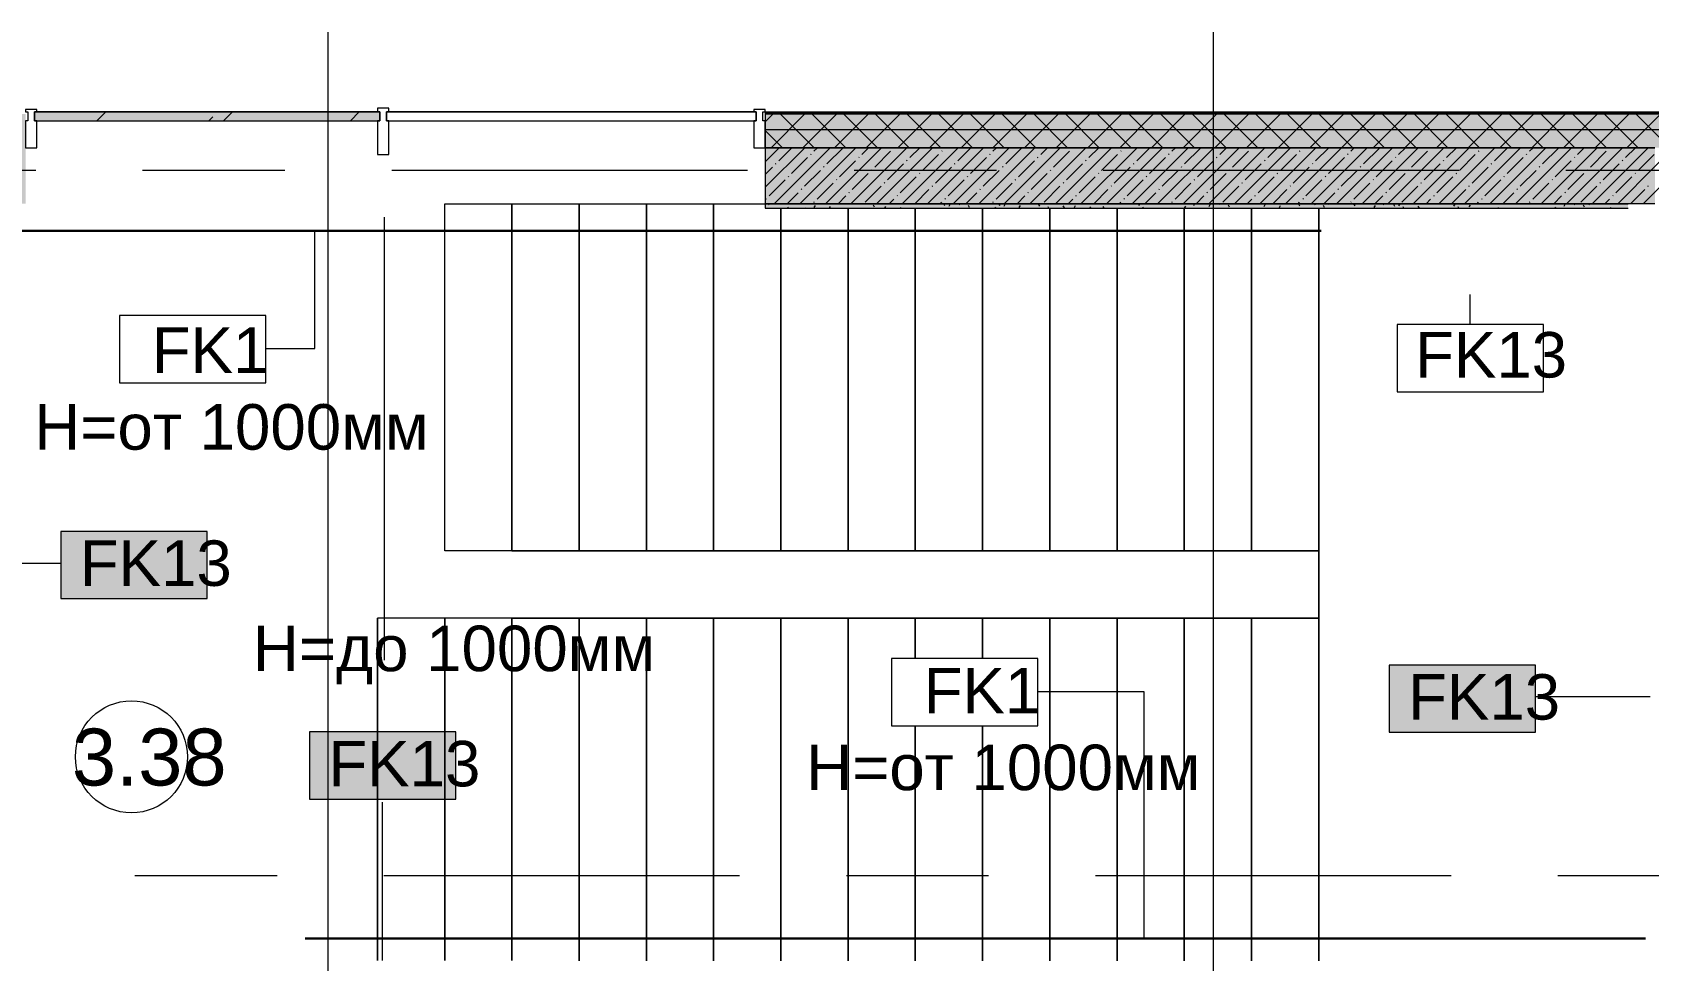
# Model space of a CAD drawing. Header units: millimetres. Extents: x -3817 to 677485, y -22715 to 103890.
# Drawn here: x 645415 to 652628, y 19646 to 23791 of the extents above; entities that cross this region are included whole.
import ezdxf

# ---------------------------------------------------------------- set-up
doc = ezdxf.new("R2010")
doc.units = ezdxf.units.MM
doc.layers.add('PDF _Геометрия', color=7, linetype='Continuous', true_color=0x1d1d1d)
doc.layers.add('PDF _Сплошная заливка', color=7, linetype='Continuous', true_color=0xffffff)
doc.layers.add('PDF _Текст', color=7, linetype='Continuous')
doc.styles.add('PDF GOST-Common', font='arial.ttf')

msp = doc.modelspace()

# ---------------------------------------------------------------- hatches: boundary and pattern name
at = {"layer": 'PDF _Сплошная заливка', "transparency": 33554559}
h = msp.add_hatch(color=256, dxfattribs=at)
h.paths.add_polyline_path([(677305.5, 23275.9), (677305.5, 23425.9), (672225.7, 23425.9), (672225.7, 23275.9), (677155.5, 23275.9)], flags=0)
h.paths.add_polyline_path([(666710.8, 23275.9), (666775.9, 23275.9), (666775.9, 23425.9), (665625.5, 23425.9), (665625.5, 23275.9)], flags=0)
h.paths.add_polyline_path([(663325.5, 23275.9), (663325.5, 23425.9), (662025.9, 23425.9), (662025.9, 23275.9), (663125.5, 23275.9)], flags=0)
h.paths.add_polyline_path([(671015.1, 23275.9), (671325.7, 23275.9), (671325.7, 23425.9), (669975.9, 23425.9), (669975.9, 23275.9)], flags=0)
h.paths.add_polyline_path([(667675.9, 23275.9), (669075.9, 23275.9), (669075.9, 23425.9), (667675.9, 23425.9)], flags=0)
h.paths.add_polyline_path([(645365.5, 23275.9), (645385.5, 23275.9), (645385.5, 23425.9), (645365.5, 23425.9)], flags=0)
h.paths.add_polyline_path([(661125.9, 23275.9), (661125.9, 23425.9), (659825.9, 23425.9), (659825.9, 23275.9), (660971.8, 23275.9)], flags=0)
h.paths.add_polyline_path([(658245.5, 23275.9), (658925.9, 23275.9), (658925.9, 23425.9), (657505.5, 23425.9), (657505.5, 23275.9), (658102.3, 23275.9)], flags=0)
h.paths.add_polyline_path([(652875.5, 23275.9), (653225.5, 23275.9), (653225.5, 23425.9), (648685.5, 23425.9), (648685.5, 23275.9), (652655.5, 23275.9)], flags=0)
h.paths.add_polyline_path([(656667.6, 23275.9), (656725.5, 23275.9), (656725.5, 23425.9), (655525.5, 23425.9), (655525.5, 23275.9)], flags=0)
msp.add_hatch(color=256, dxfattribs=at).paths.add_polyline_path([(646965.5, 23395.9), (646965.5, 23435.9), (645425.5, 23435.9), (645425.5, 23395.9), (646955.5, 23395.9)])
h = msp.add_hatch(color=256, dxfattribs=at)
h.paths.add_polyline_path([(652655.5, 23025.9), (652655.5, 23275.9), (648685.5, 23275.9), (648685.5, 23025.9), (652536.1, 23025.9)], flags=0)
h.paths.add_polyline_path([(645125.5, 23025.9), (645385.5, 23025.9), (645385.5, 23275.9), (645105.5, 23275.9), (645105.5, 23025.9)], flags=0)

# ---------------------------------------------------------------- linework, layer by layer
at = {"layer": 'PDF _Геометрия', "color": 253, "lineweight": 9, "true_color": 0xaaaaaa}
for points in [[(646735.5, 19024), (646735.5, 21291), (646735.5, 23791)], [(650685.5, 19024), (650685.5, 21291), (650685.5, 23791)], [(643843.9, 23175.9), (645431.4, 23175.9)], [(645907.7, 23175.9), (646542.7, 23175.9)], [(647018.9, 23175.9), (648606.4, 23175.9)], [(649082.7, 23175.9), (649717.7, 23175.9)], [(650193.9, 23175.9), (651781.4, 23175.9)], [(652257.7, 23175.9), (652892.7, 23175.9)], [(647255.5, 23005.9), (647255.5, 23025.9), (647555.5, 23025.9), (647855.5, 23025.9), (648155.5, 23025.9), (648455.5, 23025.9), (648455.5, 23005.9), (648455.5, 23025.9)], [(647555.5, 23005.9), (647555.5, 23025.9), (647555.5, 23005.9), (647555.5, 23025.9), (647855.5, 23025.9), (648155.5, 23025.9), (648455.5, 23025.9), (648685.5, 23025.9)], [(647555.5, 23004.9), (647555.5, 21475.9), (647555.5, 23004.9), (647555.5, 21475.9), (647855.5, 21475.9), (648155.5, 21475.9), (648455.5, 21475.9), (648755.5, 21475.9), (649055.5, 21475.9), (649355.5, 21475.9), (649655.5, 21475.9), (649955.5, 21475.9), (650255.5, 21475.9), (650555.5, 21475.9), (650855.5, 21475.9), (651155.5, 21475.9), (650855.5, 21475.9), (650555.5, 21475.9), (650255.5, 21475.9), (649955.5, 21475.9), (649655.5, 21475.9), (649355.5, 21475.9), (649055.5, 21475.9), (648755.5, 21475.9), (648455.5, 21475.9), (648155.5, 21475.9), (647855.5, 21475.9), (647555.5, 21475.9), (647255.5, 21475.9), (647255.5, 23004.9)], [(647555.5, 21175.9), (647855.5, 21175.9), (648155.5, 21175.9), (648455.5, 21175.9), (648755.5, 21175.9), (649055.5, 21175.9), (649355.5, 21175.9), (649655.5, 21175.9), (649955.5, 21175.9), (650255.5, 21175.9), (650555.5, 21175.9), (650855.5, 21175.9), (651155.5, 21175.9), (650855.5, 21175.9), (650555.5, 21175.9), (650255.5, 21175.9), (649955.5, 21175.9), (649655.5, 21175.9), (649355.5, 21175.9), (649055.5, 21175.9), (648755.5, 21175.9), (648455.5, 21175.9), (648155.5, 21175.9), (647855.5, 21175.9), (647555.5, 21175.9), (647555.5, 19646.9), (647555.5, 21175.9), (647255.5, 21175.9), (646955.5, 21175.9), (646955.5, 19646.9), (646955.5, 21175.9)], [(645872.7, 20025.9), (646507.7, 20025.9)], [(646983.9, 20025.9), (648571.4, 20025.9)], [(649047.7, 20025.9), (649682.7, 20025.9)], [(650158.9, 20025.9), (651746.4, 20025.9)], [(652222.7, 20025.9), (652857.7, 20025.9)]]:
    msp.add_lwpolyline(points, dxfattribs=at)
at = {"layer": 'PDF _Геометрия', "color": 7, "lineweight": 20}
for points in [[(645425.5, 23435.9), (645435.5, 23435.9), (645435.5, 23445.9), (645385.5, 23445.9), (645385.5, 23435.9), (645395.5, 23435.9), (645395.5, 23395.9), (645385.5, 23395.9), (645385.5, 23275.9), (645435.5, 23275.9), (645435.5, 23395.9), (645425.5, 23395.9)], [(646995.5, 23395.9), (646995.5, 23435.9), (647005.5, 23435.9), (647005.5, 23452.9), (646955.5, 23452.9), (646955.5, 23435.9), (646965.5, 23435.9), (646965.5, 23395.9), (646955.5, 23395.9), (646955.5, 23245.9), (647005.5, 23245.9), (647005.5, 23395.9)], [(648675.5, 23395.9), (648675.5, 23435.9), (648685.5, 23435.9), (648685.5, 23445.9), (648635.5, 23445.9), (648635.5, 23435.9), (648645.5, 23435.9), (648645.5, 23395.9), (648635.5, 23395.9), (648635.5, 23275.9), (648685.5, 23275.9), (648685.5, 23395.9)]]:
    msp.add_lwpolyline(points, close=True, dxfattribs=at)
at = {"layer": 'PDF _Геометрия', "color": 7, "lineweight": 9}
for points in [[(645425.5, 23435.9), (646965.5, 23435.9)], [(645703.2, 23395.9), (645743.2, 23435.9)], [(646203.2, 23395.9), (646220.7, 23413.3)], [(646268.9, 23395.9), (646308.9, 23435.9)], [(646834.6, 23395.9), (646874.6, 23435.9)], [(646995.5, 23435.9), (648645.5, 23435.9)], [(653225.5, 23428.9), (648685.5, 23428.9)], [(653225.5, 23425.9), (648685.5, 23425.9)], [(653225.5, 23354.9), (648685.5, 23354.9)], [(646986.2, 20987.5), (646986.2, 22964.9)], [(646458, 22378.9), (646675.5, 22378.9), (646675.5, 22904.9)], [(651831.5, 22485.9), (651831.5, 22620.4)], [(645127.5, 21421.1), (645542.5, 21421.1)], [(649902, 20847.7), (650375.5, 20847.7), (650375.5, 19745.9)], [(652635, 20823.9), (652122.7, 20823.9)], [(646978.4, 19646.4), (646978.4, 20354)]]:
    msp.add_lwpolyline(points, dxfattribs=at)
for points in [[(645425.5, 23395.9), (646965.5, 23395.9), (646965.5, 23435.9), (645425.5, 23435.9)], [(646995.5, 23395.9), (648645.5, 23395.9), (648645.5, 23435.9), (646995.5, 23435.9)], [(648685.5, 23275.9), (652655.5, 23275.9)], [(646458, 22525.9), (645804.9, 22525.9), (645804.9, 22225.9), (646458, 22225.9)], [(652158, 22485.9), (651504.9, 22485.9), (651504.9, 22185.9), (652158, 22185.9)], [(646195.6, 21562.9), (645542.5, 21562.9), (645542.5, 21262.9), (646195.6, 21262.9)], [(649902, 20994.7), (649248.9, 20994.7), (649248.9, 20694.7), (649902, 20694.7)], [(652122.7, 20965.8), (651469.6, 20965.8), (651469.6, 20665.8), (652122.7, 20665.8)], [(647305, 20667.9), (646651.9, 20667.9), (646651.9, 20367.9), (647305, 20367.9)]]:
    msp.add_lwpolyline(points, close=True, dxfattribs=at)
at = {"layer": 'PDF _Геометрия', "color": 9, "lineweight": 9, "true_color": 0xc0c0c0}
for points in [[(655525.5, 23223.7), (655525.5, 23275.9), (655525.5, 23025.9), (653225.5, 23025.9), (653225.5, 23275.9), (653225.5, 23433.9), (648685.5, 23433.9), (648685.5, 23275.9), (648685.5, 23025.9), (652536.1, 23025.9)], [(652655.5, 23025.9), (652536.1, 23025.9), (648685.5, 23025.9), (648685.5, 23005.9), (652536.1, 23005.9)]]:
    msp.add_lwpolyline(points, dxfattribs=at)
at = {"layer": 'PDF _Геометрия', "lineweight": 9}
for points in [[(648685.5, 23391.1), (648720.2, 23425.9)], [(648711.6, 23275.9), (648861.6, 23425.9)], [(648903.7, 23275.9), (648753.7, 23425.9)], [(648853.1, 23275.9), (649003.1, 23425.9)], [(649045.2, 23275.9), (648895.2, 23425.9)], [(648994.5, 23275.9), (649144.5, 23425.9)], [(649186.6, 23275.9), (649036.6, 23425.9)], [(649135.9, 23275.9), (649285.9, 23425.9)], [(649328, 23275.9), (649178, 23425.9)], [(649277.3, 23275.9), (649427.3, 23425.9)], [(649469.4, 23275.9), (649319.4, 23425.9)], [(649418.7, 23275.9), (649568.7, 23425.9)], [(649610.8, 23275.9), (649460.8, 23425.9)], [(649560.2, 23275.9), (649710.2, 23425.9)], [(649752.3, 23275.9), (649602.3, 23425.9)], [(649701.6, 23275.9), (649851.6, 23425.9)], [(649893.7, 23275.9), (649743.7, 23425.9)], [(649843, 23275.9), (649993, 23425.9)], [(650035.1, 23275.9), (649885.1, 23425.9)], [(649984.4, 23275.9), (650134.4, 23425.9)], [(650176.5, 23275.9), (650026.5, 23425.9)], [(650125.9, 23275.9), (650275.9, 23425.9)], [(650317.9, 23275.9), (650167.9, 23425.9)], [(650267.3, 23275.9), (650417.3, 23425.9)], [(650459.4, 23275.9), (650309.4, 23425.9)], [(650408.7, 23275.9), (650558.7, 23425.9)], [(650600.8, 23275.9), (650450.8, 23425.9)], [(650550.1, 23275.9), (650700.1, 23425.9)], [(650742.2, 23275.9), (650592.2, 23425.9)], [(650691.5, 23275.9), (650841.5, 23425.9)], [(650883.6, 23275.9), (650733.6, 23425.9)], [(650833, 23275.9), (650983, 23425.9)], [(651025.1, 23275.9), (650875, 23425.9)], [(650974.4, 23275.9), (651124.4, 23425.9)], [(651166.5, 23275.9), (651016.5, 23425.9)], [(651115.8, 23275.9), (651265.8, 23425.9)], [(651307.9, 23275.9), (651157.9, 23425.9)], [(651257.2, 23275.9), (651407.2, 23425.9)], [(651449.3, 23275.9), (651299.3, 23425.9)], [(651398.6, 23275.9), (651548.6, 23425.9)], [(651590.7, 23275.9), (651440.7, 23425.9)], [(651540.1, 23275.9), (651690.1, 23425.9)], [(651732.2, 23275.9), (651582.2, 23425.9)], [(651681.5, 23275.9), (651831.5, 23425.9)], [(651873.6, 23275.9), (651723.6, 23425.9)], [(651822.9, 23275.9), (651972.9, 23425.9)], [(652015, 23275.9), (651865, 23425.9)], [(651964.3, 23275.9), (652114.3, 23425.9)], [(652156.4, 23275.9), (652006.4, 23425.9)], [(652105.8, 23275.9), (652255.8, 23425.9)], [(652297.8, 23275.9), (652147.8, 23425.9)], [(652247.2, 23275.9), (652397.2, 23425.9)], [(652439.3, 23275.9), (652289.3, 23425.9)], [(652388.6, 23275.9), (652538.6, 23425.9)], [(652580.7, 23275.9), (652430.7, 23425.9)], [(652530, 23275.9), (652680, 23425.9)], [(652722.1, 23275.9), (652572.1, 23425.9)], [(648762.3, 23275.9), (648685.5, 23352.7)], [(648685.5, 23213.3), (648748, 23275.9)], [(648685.5, 23099.3), (648862, 23275.9)], [(648689.4, 23274.3), (648691, 23275.9)], [(648726.1, 23025.9), (648976.1, 23275.9)], [(648746.5, 23217.3), (648805, 23275.9)], [(648803.5, 23160.3), (648874.8, 23231.6)], [(648840.1, 23025.9), (649090.1, 23275.9)], [(648889, 23245.8), (648891.4, 23248.2)], [(648903.3, 23260.1), (648919.1, 23275.9)], [(648954.2, 23025.9), (649204.2, 23275.9)], [(648960.3, 23203.1), (649031.6, 23274.3)], [(649068.2, 23025.9), (649318.2, 23275.9)], [(649102.9, 23231.6), (649105.2, 23233.9)], [(649117.1, 23245.8), (649147.2, 23275.9)], [(649174.2, 23188.8), (649245.4, 23260.1)], [(649182.3, 23025.9), (649432.3, 23275.9)], [(649259.7, 23274.3), (649261.2, 23275.9)], [(649296.3, 23025.9), (649546.3, 23275.9)], [(649331, 23231.6), (649375.3, 23275.9)], [(649388, 23174.6), (649459.3, 23245.8)], [(649410.4, 23025.9), (649660.4, 23275.9)], [(649473.5, 23260.1), (649475.9, 23262.5)], [(649487.8, 23274.3), (649489.3, 23275.9)], [(649524.4, 23025.9), (649774.4, 23275.9)], [(649544.8, 23217.3), (649603.4, 23275.9)], [(649601.8, 23160.3), (649673.1, 23231.6)], [(649638.5, 23025.9), (649888.5, 23275.9)], [(649687.4, 23245.8), (649689.8, 23248.2)], [(649701.6, 23260.1), (649717.4, 23275.9)], [(649752.5, 23025.9), (650002.5, 23275.9)], [(649758.7, 23203.1), (649829.9, 23274.3)], [(649866.6, 23025.9), (650116.6, 23275.9)], [(649901.2, 23231.6), (649903.6, 23233.9)], [(649915.5, 23245.8), (649945.5, 23275.9)], [(649972.5, 23188.8), (650043.8, 23260.1)], [(649980.6, 23025.9), (650230.6, 23275.9)], [(650058, 23274.3), (650059.5, 23275.9)], [(650094.7, 23025.9), (650344.7, 23275.9)], [(650129.3, 23231.6), (650173.6, 23275.9)], [(650186.3, 23174.6), (650257.6, 23245.8)], [(650208.7, 23025.9), (650458.7, 23275.9)], [(650271.9, 23260.1), (650274.3, 23262.5)], [(650286.1, 23274.3), (650287.6, 23275.9)], [(650322.8, 23025.9), (650572.8, 23275.9)], [(650343.2, 23217.3), (650401.7, 23275.9)], [(650400.2, 23160.3), (650471.5, 23231.6)], [(650436.8, 23025.9), (650686.8, 23275.9)], [(650485.7, 23245.8), (650488.1, 23248.2)], [(650500, 23260.1), (650515.7, 23275.9)], [(650550.9, 23025.9), (650800.9, 23275.9)], [(650557, 23203.1), (650628.3, 23274.3)], [(650664.9, 23025.9), (650914.9, 23275.9)], [(650699.6, 23231.6), (650701.9, 23233.9)], [(650713.8, 23245.8), (650743.8, 23275.9)], [(650770.8, 23188.8), (650842.1, 23260.1)], [(650779, 23025.9), (651029, 23275.9)], [(650856.4, 23274.3), (650857.9, 23275.9)], [(650893, 23025.9), (651143, 23275.9)], [(650927.7, 23231.6), (650971.9, 23275.9)], [(650984.7, 23174.6), (651056, 23245.8)], [(651007.1, 23025.9), (651257.1, 23275.9)], [(651070.2, 23260.1), (651072.6, 23262.5)], [(651084.5, 23274.3), (651086, 23275.9)], [(651121.1, 23025.9), (651371.1, 23275.9)], [(651141.5, 23217.3), (651200, 23275.9)], [(651198.5, 23160.3), (651269.8, 23231.6)], [(651235.2, 23025.9), (651485.2, 23275.9)], [(651284.1, 23245.8), (651286.4, 23248.2)], [(651298.3, 23260.1), (651314.1, 23275.9)], [(651349.2, 23025.9), (651599.2, 23275.9)], [(651355.4, 23203.1), (651426.6, 23274.3)], [(651463.3, 23025.9), (651713.3, 23275.9)], [(651497.9, 23231.6), (651500.3, 23233.9)], [(651512.2, 23245.8), (651542.2, 23275.9)], [(651569.2, 23188.8), (651640.5, 23260.1)], [(651577.3, 23025.9), (651827.3, 23275.9)], [(651654.7, 23274.3), (651656.2, 23275.9)], [(651691.4, 23025.9), (651941.4, 23275.9)], [(651726, 23231.6), (651770.3, 23275.9)], [(651783, 23174.6), (651854.3, 23245.8)], [(651805.4, 23025.9), (652055.4, 23275.9)], [(651868.6, 23260.1), (651870.9, 23262.5)], [(651882.8, 23274.3), (651884.3, 23275.9)], [(651919.5, 23025.9), (652169.5, 23275.9)], [(651939.9, 23217.3), (651998.4, 23275.9)], [(651996.9, 23160.3), (652068.2, 23231.6)], [(652033.5, 23025.9), (652283.5, 23275.9)], [(652082.4, 23245.8), (652084.8, 23248.2)], [(652096.7, 23260.1), (652112.4, 23275.9)], [(652147.6, 23025.9), (652397.6, 23275.9)], [(652153.7, 23203.1), (652225, 23274.3)], [(652261.6, 23025.9), (652511.6, 23275.9)], [(652296.3, 23231.6), (652298.6, 23233.9)], [(652310.5, 23245.8), (652340.5, 23275.9)], [(652367.5, 23188.8), (652438.8, 23260.1)], [(652375.7, 23025.9), (652625.7, 23275.9)], [(652453.1, 23274.3), (652454.6, 23275.9)], [(652489.7, 23025.9), (652655.5, 23191.6), (652739.7, 23275.9)], [(652524.4, 23231.6), (652568.6, 23275.9)], [(652581.4, 23174.6), (652652.7, 23245.8)], [(652603.8, 23025.9), (652655.5, 23077.6), (652853.8, 23275.9)], [(648685.5, 23156.3), (648718, 23188.8)], [(648732.2, 23203.1), (648734.6, 23205.4)], [(648860.5, 23103.3), (648931.8, 23174.6)], [(648946.1, 23188.8), (648948.4, 23191.2)], [(649017.3, 23146), (649088.6, 23217.3)], [(649074.4, 23089), (649145.6, 23160.3)], [(649159.9, 23174.6), (649162.3, 23176.9)], [(649231.2, 23131.8), (649302.5, 23203.1)], [(649316.7, 23217.3), (649319.1, 23219.7)], [(649373.7, 23160.3), (649376.1, 23162.7)], [(649445, 23117.5), (649516.3, 23188.8)], [(649530.6, 23203.1), (649532.9, 23205.4)], [(649658.9, 23103.3), (649730.2, 23174.6)], [(649744.4, 23188.8), (649746.8, 23191.2)], [(649815.7, 23146), (649887, 23217.3)], [(649872.7, 23089), (649944, 23160.3)], [(649958.2, 23174.6), (649960.6, 23176.9)], [(650029.5, 23131.8), (650100.8, 23203.1)], [(650115.1, 23217.3), (650117.4, 23219.7)], [(650172.1, 23160.3), (650174.5, 23162.7)], [(650243.4, 23117.5), (650314.7, 23188.8)], [(650328.9, 23203.1), (650331.3, 23205.4)], [(650457.2, 23103.3), (650528.5, 23174.6)], [(650542.7, 23188.8), (650545.1, 23191.2)], [(650614, 23146), (650685.3, 23217.3)], [(650671.1, 23089), (650742.3, 23160.3)], [(650756.6, 23174.6), (650759, 23176.9)], [(650827.9, 23131.8), (650899.2, 23203.1)], [(650913.4, 23217.3), (650915.8, 23219.7)], [(650970.4, 23160.3), (650972.8, 23162.7)], [(651041.7, 23117.5), (651113, 23188.8)], [(651127.3, 23203.1), (651129.6, 23205.4)], [(651255.6, 23103.3), (651326.8, 23174.6)], [(651341.1, 23188.8), (651343.5, 23191.2)], [(651412.4, 23146), (651483.7, 23217.3)], [(651469.4, 23089), (651540.7, 23160.3)], [(651554.9, 23174.6), (651557.3, 23176.9)], [(651626.2, 23131.8), (651697.5, 23203.1)], [(651711.8, 23217.3), (651714.1, 23219.7)], [(651768.8, 23160.3), (651771.2, 23162.7)], [(651840.1, 23117.5), (651911.3, 23188.8)], [(651925.6, 23203.1), (651928, 23205.4)], [(652053.9, 23103.3), (652125.2, 23174.6)], [(652139.4, 23188.8), (652141.8, 23191.2)], [(652210.7, 23146), (652282, 23217.3)], [(652267.7, 23089), (652339, 23160.3)], [(652353.3, 23174.6), (652355.7, 23176.9)], [(652424.6, 23131.8), (652495.8, 23203.1)], [(652510.1, 23217.3), (652512.5, 23219.7)], [(652567.1, 23160.3), (652569.5, 23162.7)], [(648703.7, 23060.5), (648775, 23131.8)], [(648789.2, 23146), (648791.6, 23148.4)], [(648846.3, 23089), (648848.6, 23091.4)], [(648917.5, 23046.2), (648988.8, 23117.5)], [(649003.1, 23131.8), (649005.5, 23134.2)], [(649131.4, 23032), (649202.7, 23103.3)], [(649216.9, 23117.5), (649219.3, 23119.9)], [(649288.2, 23074.8), (649359.5, 23146)], [(649353.4, 23025.9), (649416.5, 23089)], [(649430.8, 23103.3), (649433.1, 23105.6)], [(649502.1, 23060.5), (649573.3, 23131.8)], [(649587.6, 23146), (649590, 23148.4)], [(649644.6, 23089), (649647, 23091.4)], [(649715.9, 23046.2), (649787.2, 23117.5)], [(649801.4, 23131.8), (649803.8, 23134.2)], [(649929.7, 23032), (650001, 23103.3)], [(650015.3, 23117.5), (650017.6, 23119.9)], [(650086.6, 23074.8), (650157.8, 23146)], [(650151.7, 23025.9), (650214.9, 23089)], [(650229.1, 23103.3), (650231.5, 23105.6)], [(650300.4, 23060.5), (650371.7, 23131.8)], [(650385.9, 23146), (650388.3, 23148.4)], [(650443, 23089), (650445.3, 23091.4)], [(650514.2, 23046.2), (650585.5, 23117.5)], [(650599.8, 23131.8), (650602.1, 23134.2)], [(650728.1, 23032), (650799.4, 23103.3)], [(650813.6, 23117.5), (650816, 23119.9)], [(650884.9, 23074.8), (650956.2, 23146)], [(650950, 23025.9), (651013.2, 23089)], [(651027.5, 23103.3), (651029.8, 23105.6)], [(651098.7, 23060.5), (651170, 23131.8)], [(651184.3, 23146), (651186.6, 23148.4)], [(651241.3, 23089), (651243.7, 23091.4)], [(651312.6, 23046.2), (651383.9, 23117.5)], [(651398.1, 23131.8), (651400.5, 23134.2)], [(651526.4, 23032), (651597.7, 23103.3)], [(651612, 23117.5), (651614.3, 23119.9)], [(651683.2, 23074.8), (651754.5, 23146)], [(651748.4, 23025.9), (651811.5, 23089)], [(651825.8, 23103.3), (651828.2, 23105.6)], [(651897.1, 23060.5), (651968.4, 23131.8)], [(651982.6, 23146), (651985, 23148.4)], [(652039.6, 23089), (652042, 23091.4)], [(652110.9, 23046.2), (652182.2, 23117.5)], [(652196.5, 23131.8), (652198.8, 23134.2)], [(652324.8, 23032), (652396.1, 23103.3)], [(652410.3, 23117.5), (652412.7, 23119.9)], [(652481.6, 23074.8), (652552.9, 23146)], [(652546.7, 23025.9), (652609.9, 23089)], [(652624.1, 23103.3), (652626.5, 23105.6)], [(648689.4, 23046.2), (648691.8, 23048.6)], [(648783.1, 23025.9), (648832, 23074.8)], [(648903.3, 23032), (648905.7, 23034.4)], [(649011.2, 23025.9), (649045.9, 23060.5)], [(649060.1, 23074.8), (649062.5, 23077.1)], [(649239.3, 23025.9), (649259.7, 23046.2)], [(649274, 23060.5), (649276.3, 23062.9)], [(649467.4, 23025.9), (649473.5, 23032)], [(649487.8, 23046.2), (649490.2, 23048.6)], [(649581.5, 23025.9), (649630.4, 23074.8)], [(649701.6, 23032), (649704, 23034.4)], [(649809.5, 23025.9), (649844.2, 23060.5)], [(649858.5, 23074.8), (649860.8, 23077.1)], [(650037.6, 23025.9), (650058, 23046.2)], [(650072.3, 23060.5), (650074.7, 23062.9)], [(650265.7, 23025.9), (650271.9, 23032)], [(650286.1, 23046.2), (650288.5, 23048.6)], [(650379.8, 23025.9), (650428.7, 23074.8)], [(650500, 23032), (650502.4, 23034.4)], [(650607.9, 23025.9), (650642.5, 23060.5)], [(650656.8, 23074.8), (650659.2, 23077.1)], [(650836, 23025.9), (650856.4, 23046.2)], [(650870.6, 23060.5), (650873, 23062.9)], [(651064.1, 23025.9), (651070.2, 23032)], [(651084.5, 23046.2), (651086.9, 23048.6)], [(651178.1, 23025.9), (651227, 23074.8)], [(651298.3, 23032), (651300.7, 23034.4)], [(651406.2, 23025.9), (651440.9, 23060.5)], [(651455.1, 23074.8), (651457.5, 23077.1)], [(651634.3, 23025.9), (651654.7, 23046.2)], [(651669, 23060.5), (651671.4, 23062.9)], [(651862.4, 23025.9), (651868.6, 23032)], [(651882.8, 23046.2), (651885.2, 23048.6)], [(651976.5, 23025.9), (652025.4, 23074.8)], [(652096.7, 23032), (652099, 23034.4)], [(652204.6, 23025.9), (652239.2, 23060.5)], [(652253.5, 23074.8), (652255.9, 23077.1)], [(652432.7, 23025.9), (652453.1, 23046.2)], [(652467.3, 23060.5), (652469.7, 23062.9)]]:
    msp.add_lwpolyline(points, dxfattribs=at)
at = {"layer": 'PDF _Геометрия', "color": 253, "lineweight": 9, "true_color": 0xaaaaaa}
for points in [[(647855.5, 23025.9), (647855.5, 23005.9)], [(648155.5, 23025.9), (648155.5, 23005.9)], [(647855.5, 23004.9), (647855.5, 21475.9)], [(648155.5, 23004.9), (648155.5, 21475.9)], [(648455.5, 23004.9), (648455.5, 21475.9)], [(648755.5, 23004.9), (648755.5, 21475.9)], [(649055.5, 23004.9), (649055.5, 21475.9)], [(649355.5, 23004.9), (649355.5, 21475.9)], [(649655.5, 23004.9), (649655.5, 21475.9)], [(649955.5, 23004.9), (649955.5, 21475.9)], [(650255.5, 23004.9), (650255.5, 21475.9)], [(650555.5, 23004.9), (650555.5, 21475.9)], [(650855.5, 23004.9), (650855.5, 21475.9)], [(651155.5, 21175.9), (651155.5, 21475.9), (651155.5, 23005.9), (651155.5, 21475.9), (651155.5, 21175.9), (651155.5, 19645.9)], [(647255.5, 19646.9), (647255.5, 21175.9)], [(647855.5, 19645.9), (647855.5, 21175.9)], [(648155.5, 19645.9), (648155.5, 21175.9)], [(648455.5, 19645.9), (648455.5, 21175.9)], [(648755.5, 19645.9), (648755.5, 21175.9)], [(649055.5, 19645.9), (649055.5, 21175.9)], [(649355.5, 20994.7), (649355.5, 21175.9)], [(649655.5, 20994.7), (649655.5, 21175.9)], [(649955.5, 19645.9), (649955.5, 21175.9)], [(650255.5, 19645.9), (650255.5, 21175.9)], [(650555.5, 19645.9), (650555.5, 21175.9)], [(650855.5, 19645.9), (650855.5, 21175.9)], [(649355.5, 19645.9), (649355.5, 20694.7)], [(649655.5, 19645.9), (649655.5, 20694.7)]]:
    msp.add_lwpolyline(points, close=True, dxfattribs=at)
at = {"layer": 'PDF _Геометрия', "color": 253, "lineweight": 9, "true_color": 0x9b9b9b}
for points in [[(648701.7, 23025.9), (648699, 23021.3)], [(648708.8, 23023.8), (648707.6, 23025.9)], [(648789.6, 23005.9), (648787, 23010.2)], [(648908.2, 23017.7), (648903.1, 23009)], [(648976.2, 23013.7), (648971.7, 23005.9)], [(649124, 23025.9), (649122.5, 23023.2)], [(649132.2, 23021.9), (649130, 23025.9)], [(649173.9, 23010.8), (649168.8, 23019.5)], [(649221.9, 23012.6), (649218, 23005.9)], [(649290, 23008.5), (649288.4, 23005.9)], [(649487.6, 23016), (649482.6, 23024.7)], [(649509.3, 23022.6), (649504.3, 23013.9)], [(649546.4, 23025.9), (649545.9, 23025.1)], [(649555.7, 23020), (649552.3, 23025.9)], [(649597.3, 23008.9), (649592.3, 23017.6)], [(649713.4, 23010.4), (649710.8, 23005.9)], [(649733.4, 23017), (649728.3, 23025.8)], [(649755, 23021.5), (649750, 23012.8)], [(649823.1, 23017.5), (649818, 23008.7)], [(649911.1, 23014.1), (649906, 23022.8)], [(649951, 23005.9), (649947.7, 23011.6)], [(650020.7, 23007), (650015.7, 23015.7)], [(650068.8, 23016.4), (650063.8, 23007.6)], [(650136.8, 23012.3), (650133.1, 23005.9)], [(650197.4, 23005.9), (650193.4, 23012.7)], [(650292.9, 23023.3), (650291.4, 23025.9)], [(650355.8, 23025.9), (650351.1, 23017.7)], [(650373.3, 23005.9), (650371.1, 23009.7)], [(650560.3, 23014.2), (650555.5, 23005.9)], [(650601.9, 23025.3), (650596.9, 23016.6)], [(650669.9, 23021.2), (650664.9, 23012.5)], [(650716.3, 23021.4), (650713.8, 23025.9)], [(650758, 23010.3), (650752.9, 23019)], [(650915.7, 23020.1), (650910.6, 23011.4)], [(650983.7, 23016.1), (650978.7, 23007.4)], [(651071.7, 23015.4), (651066.7, 23024.2)], [(651139.8, 23019.5), (651136.1, 23025.9)], [(651181.4, 23008.4), (651176.4, 23017.1)], [(651200.5, 23025.9), (651198, 23021.5)], [(651317.5, 23016.5), (651312.4, 23025.2)], [(651407.1, 23018), (651402.1, 23009.2)], [(651446.9, 23025.9), (651443.7, 23020.4)], [(651495.2, 23013.5), (651490.1, 23022.3)], [(651516.8, 23025), (651511.8, 23016.3)], [(651534.8, 23005.9), (651531.8, 23011.1)], [(651604.8, 23006.5), (651599.8, 23015.2)], [(651762.5, 23023.9), (651757.5, 23015.2)], [(651781.2, 23005.9), (651777.5, 23012.2)], [(651830.6, 23019.9), (651825.5, 23011.1)], [(651877, 23022.8), (651875.2, 23025.9)], [(651957.1, 23005.9), (651955.2, 23009.2)], [(652045.2, 23025.9), (652044.9, 23025.3)], [(652212.4, 23010.6), (652209.6, 23005.9)], [(652254, 23021.7), (652249, 23013)], [(652291.6, 23025.9), (652290.6, 23024.2)], [(652300.4, 23020.9), (652297.5, 23025.9)], [(652342, 23009.8), (652337, 23018.5)], [(652362, 23025.9), (652358.7, 23020.1)], [(652458.1, 23009.5), (652456, 23005.9)], [(648866.5, 23006.6), (648866.1, 23005.9)], [(649634.2, 23005.9), (649633.9, 23006.4)], [(651218, 23005.9), (651218, 23005.9)], [(651365.5, 23006.8), (651365, 23005.9)]]:
    msp.add_lwpolyline(points, dxfattribs=at)
at = {"layer": 'PDF _Геометрия', "color": 231, "lineweight": 30, "true_color": 0xff80c0}
for points in [[(651166.5, 22904.9), (645226.5, 22904.9)], [(646633.5, 19745.9), (652613.5, 19745.9)]]:
    msp.add_lwpolyline(points, dxfattribs=at)
at = {"layer": 'PDF _Геометрия', "color": 7, "lineweight": 9}
msp.add_circle((645857.7, 20556.2), 250, dxfattribs=at)
msp.add_circle((645857.7, 20556.2), 250, dxfattribs=at)
at = {"layer": 'PDF _Сплошная заливка', "lineweight": 35, "transparency": 33554559}
msp.add_solid([(648685.5, 23005.9), (652536.1, 23005.9), (648685.5, 23025.9), (652536.1, 23025.9)], dxfattribs=at)
at = {"layer": 'PDF _Сплошная заливка', "lineweight": 9, "transparency": 33554559}
for points in [[(646195.6, 21562.9), (645542.5, 21562.9), (646195.6, 21262.9), (645542.5, 21262.9)], [(652122.7, 20965.8), (651469.6, 20965.8), (652122.7, 20665.8), (651469.6, 20665.8)], [(647305, 20667.9), (646651.9, 20667.9), (647305, 20367.9), (646651.9, 20367.9)]]:
    msp.add_solid(points, dxfattribs=at)

# ---------------------------------------------------------------- texts
at = {"layer": 'PDF _Текст', "color": 250, "true_color": 0x3c3c3c, "attachment_point": 4, "style": 'PDF GOST-Common'}
for s, insert, char_height in [('FK1', (645948.3, 22371.8), 203.2), ('FK13', (651585.3, 22349.8), 203.2), ('Н=от 1000мм', (645424.4, 22027.8), 203.2), ('Н=до 1000мм', (646399.9, 21010.9), 203.2), ('FK1', (649392.6, 20851.7), 203.2), ('3.38', (645592, 20553.4), 254), ('Н=от 1000мм', (648868.7, 20507.7), 203.2)]:
    msp.add_mtext(s, dxfattribs=dict(at, insert=insert, char_height=char_height))
at = {"layer": 'PDF _Текст', "char_height": 203.2, "attachment_point": 4, "style": 'PDF GOST-Common'}
for insert in [(645627, 21419.5), (651554.1, 20822.4), (646736.4, 20524.5)]:
    msp.add_mtext('FK13', dxfattribs=dict(at, insert=insert))

doc.saveas('drawing.dxf')
